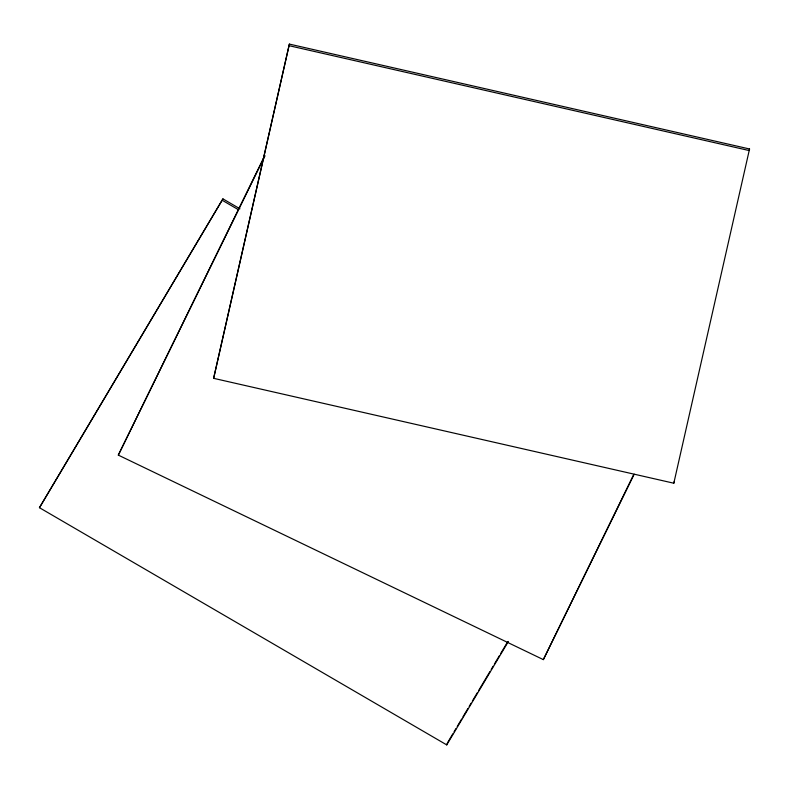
<?xml version="1.0" encoding="UTF-8"?>
<svg xmlns="http://www.w3.org/2000/svg" width="789" height="789" viewBox="0 0 789 789"><rect width="100%" height="100%" fill="white"/><g stroke="black" fill="none" stroke-linecap="round" stroke-linejoin="round"><path stroke-width="1.18" d="M213.632 378.326L289.376 44.095L749.55 148.983L673.806 483.213L213.632 378.326L289.376 44.095M508.402 641.437L446.752 744.905L39.45 507.692L222.932 198.877L239.945 208.789M634.208 474.209L543.345 659.624L118.32 455.115L264.769 155.571M39.45 507.692L222.932 198.877M446.752 744.905L447.166 743.337M543.345 659.624L633.537 474.86M749.55 148.983L749.136 150.541L288.961 45.663M673.806 483.213L674.22 481.645M118.32 455.115L264.887 156.035M447.797 742.281L452.827 733.839M454.089 731.728L455.973 728.563M457.235 726.452L461.634 719.055M462.896 716.945L467.926 708.502M469.189 706.392L471.072 703.216M472.335 701.105L477.365 692.663M478.627 690.553L489.949 671.547M491.202 669.437L493.095 666.261M494.348 664.151L499.388 655.708M500.64 653.598L507.564 641.98M222.518 200.445L238.465 209.736"/></g></svg>
